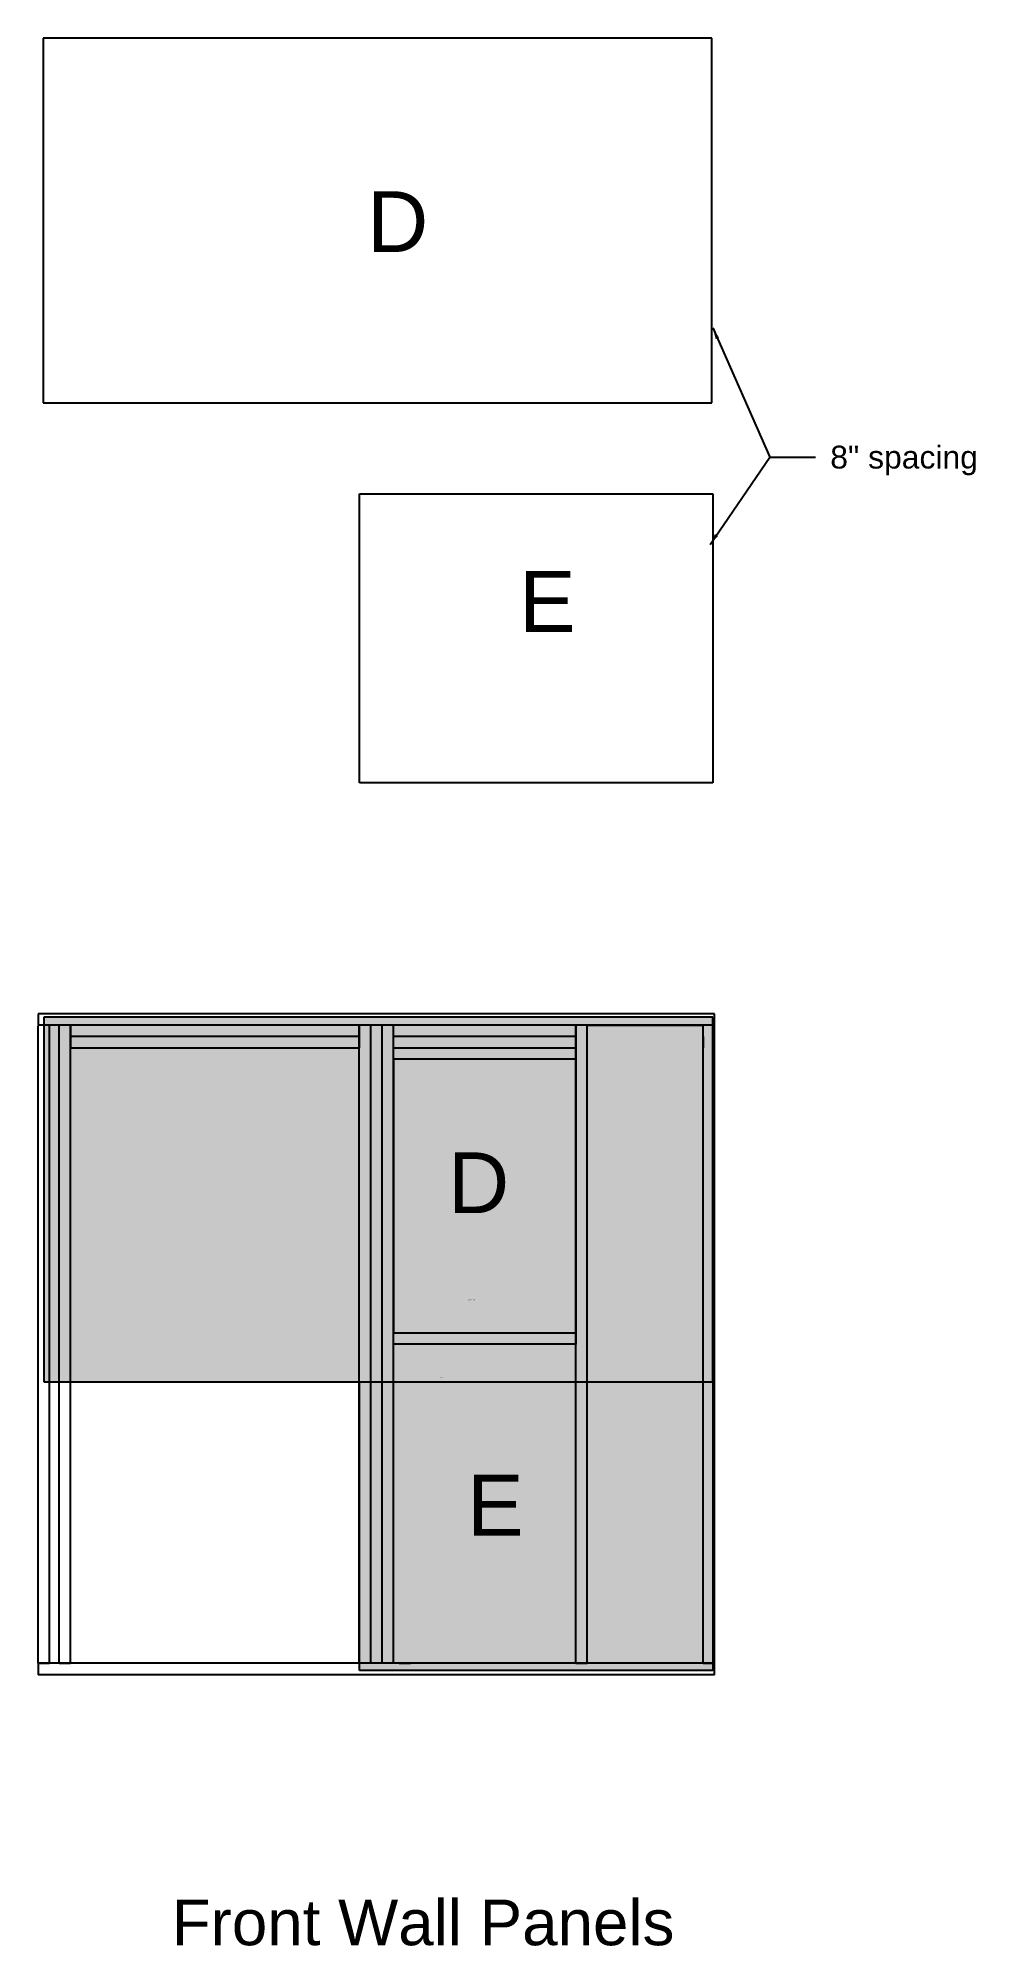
# Model space of a CAD drawing. Header units: inches. Extents: x 47 to 170, y -191 to 60.
import ezdxf

# ---------------------------------------------------------------- set-up
doc = ezdxf.new("R2010")
doc.units = ezdxf.units.IN
doc.layers.add('03_Front_Panels', color=7, linetype='Continuous', lineweight=25, true_color=0x000000)
doc.styles.get("Standard").update_dxf_attribs({"font": ''})
doc.styles.add('textstyle0', font='')
doc.styles.add('textstyle11', font='')
doc.styles.add('textstyle22', font='')
doc.styles.add('textstyle25', font='')
doc.styles.add('textstyle26', font='')
doc.styles.add('textstyle28', font='')
doc.styles.add('textstyle29', font='')
doc.styles.add('textstyle8', font='')
doc.styles.get('Standard').set_extended_font_data('txt')
doc.styles.get('textstyle0').set_extended_font_data('Liberation Sans')
doc.styles.get('textstyle11').set_extended_font_data('Liberation Sans')
doc.styles.get('textstyle22').set_extended_font_data('Liberation Sans')
doc.styles.get('textstyle25').set_extended_font_data('Liberation Sans')
doc.styles.get('textstyle26').set_extended_font_data('Liberation Sans')
doc.styles.get('textstyle28').set_extended_font_data('Liberation Sans')
doc.styles.get('textstyle29').set_extended_font_data('Liberation Sans')
doc.styles.get('textstyle8').set_extended_font_data('Liberation Sans')
doc.dimstyles.get("Standard").update_dxf_attribs({"dimtxt": 2.5, "dimasz": 1.5, "dimexe": 1.25, "dimexo": 0.625, "dimtad": 1, "dimtxsty": 'Standard', "dimcen": 2.5, "dimadec": 0, "dimazin": 0, "dimtfac": 1, "dimtmove": 0, "dimatfit": 3, "dimfxl": 1, "dimarcsym": 0})

msp = doc.modelspace()

# ---------------------------------------------------------------- hatches: boundary and pattern name
at = {"layer": '03_Front_Panels', "true_color": 0xa0a0a4}
for points in [[(135.5, -116.72), (135.5, -68.72), (47.5, -68.72), (47.5, -116.72)], [(89, -154.72), (89, -116.72), (135.5, -116.72), (135.5, -154.72)]]:
    msp.add_hatch(color=252, dxfattribs=at).paths.add_polyline_path(points)

# ---------------------------------------------------------------- linework, layer by layer
at = {"layer": '03_Front_Panels'}
for p, q in [((135.38, 60.15), (47.38, 60.15)), ((47.38, 60.15), (47.38, 12.15)), ((135.38, 12.15), (135.38, 60.15)), ((47.38, 12.15), (135.38, 12.15)), ((89, -37.85), (89, 0.15)), ((89, 0.15), (135.5, 0.15)), ((135.5, 0.15), (135.5, -37.85)), ((135.5, -37.85), (89, -37.85)), ((91.24, -68.26), (46.74, -68.26)), ((46.74, -68.26), (46.74, -69.76)), ((48.24, -69.76), (46.74, -69.76)), ((135.74, -69.76), (46.74, -69.76)), ((46.74, -153.76), (46.74, -69.86)), ((135.5, -68.72), (47.5, -68.72)), ((47.5, -68.72), (47.5, -116.72)), ((50.99, -69.76), (48.24, -69.76)), ((48.24, -82.77), (48.24, -69.76)), ((48.24, -153.76), (48.24, -69.86)), ((49.49, -153.76), (49.49, -69.76)), ((50.99, -69.76), (49.49, -69.76)), ((50.99, -153.76), (50.99, -69.76)), ((50.99, -69.76), (50.99, -71.26)), ((88.99, -69.76), (50.99, -69.76)), ((90.49, -69.76), (52.49, -69.76)), ((90.49, -69.76), (88.99, -69.76)), ((88.99, -153.76), (88.99, -69.76)), ((88.99, -69.76), (88.99, -71.26)), ((90.49, -153.76), (90.49, -69.76)), ((135.74, -68.26), (91.24, -68.26)), ((91.99, -153.76), (91.99, -69.76)), ((93.49, -69.76), (91.99, -69.76)), ((93.49, -153.76), (93.49, -69.76)), ((93.49, -71.26), (93.49, -69.76)), ((117.49, -69.76), (93.49, -69.76)), ((117.49, -153.76), (117.49, -69.76)), ((118.99, -69.76), (117.49, -69.76)), ((117.49, -69.76), (117.49, -71.26)), ((117.49, -153.76), (117.49, -70.26)), ((118.99, -69.76), (134.24, -69.76)), ((118.99, -153.76), (118.99, -69.76)), ((134.24, -153.76), (134.24, -69.76)), ((135.74, -69.76), (134.24, -69.76)), ((135.5, -116.72), (135.5, -68.72)), ((135.74, -69.76), (135.74, -68.26)), ((135.74, -153.76), (135.74, -69.76)), ((88.99, -71.26), (50.99, -71.26)), ((50.99, -71.26), (50.99, -72.76)), ((50.99, -72.76), (88.99, -72.76)), ((52.49, -72.76), (52.49, -72.76)), ((88.99, -71.26), (88.99, -72.76)), ((117.49, -71.26), (93.49, -71.26)), ((93.49, -72.76), (93.49, -71.26)), ((93.49, -74.26), (93.49, -72.76)), ((93.49, -72.76), (117.49, -72.76)), ((117.49, -71.26), (117.49, -72.76)), ((117.49, -72.76), (117.49, -74.26)), ((134.24, -71.26), (134.24, -72.76)), ((117.49, -74.26), (93.49, -74.26)), ((93.49, -74.26), (93.49, -110.26)), ((117.49, -74.26), (117.49, -110.26)), ((93.49, -111.76), (93.49, -110.26)), ((93.49, -110.26), (117.49, -110.26)), ((117.49, -110.26), (117.49, -111.76)), ((117.49, -110.26), (117.49, -110.26)), ((117.49, -111.76), (93.49, -111.76)), ((47.5, -116.72), (135.5, -116.72)), ((89, -154.72), (89, -116.72)), ((89, -116.72), (135.5, -116.72)), ((135.5, -116.72), (135.5, -154.72)), ((135.74, -153.76), (46.74, -153.76)), ((46.74, -153.76), (46.74, -153.76)), ((46.74, -153.76), (48.24, -153.76)), ((46.74, -153.76), (46.74, -155.26)), ((135.74, -155.26), (46.74, -155.26)), ((50.99, -153.76), (48.24, -153.76)), ((49.49, -153.76), (50.99, -153.76)), ((90.49, -153.76), (88.99, -153.76)), ((135.5, -154.72), (89, -154.72)), ((93.49, -153.76), (91.99, -153.76)), ((94.24, -153.76), (92.74, -153.76)), ((94.24, -153.76), (94.24, -153.76)), ((94.24, -153.76), (95.74, -153.76)), ((117.49, -153.76), (118.99, -153.76)), ((118.24, -153.76), (118.24, -153.76)), ((134.24, -153.76), (134.24, -153.76)), ((134.24, -153.76), (135.74, -153.76)), ((135.74, -155.26), (135.74, -153.76)), ((135.74, -155.26), (135.74, -155.26))]:
    msp.add_line(p, q, dxfattribs=at)

# ---------------------------------------------------------------- texts
for s, insert, char_height, attachment_point, style in [('\\H7.99999;D', (90, 40), 3, 1, 'textstyle28'), ('8" spacing', (150.95, 6.5), 3, 1, 'textstyle11'), ('\\H7.99999;E', (110, -10), 3, 1, 'textstyle25'), ('\\H7.99999;D', (100.65, -86.51), 3, 1, 'textstyle29'), ('\\H0.074;Interior Wall Panels', (104.17, -105.9), 0.1181, 3, 'textstyle0'), ('\\H0.025;Revised 2023-01-18', (99.95, -116.12), 0.1181, 3, 'textstyle22'), ('\\H7.99999;E', (103.17, -128.95), 3, 1, 'textstyle26'), ('\\H6;Front Wall Panels', (64.31, -184.87), 3, 1, 'textstyle8')]:
    msp.add_mtext(s, dxfattribs=dict(at, insert=insert, char_height=char_height, attachment_point=attachment_point, style=style))

# ---------------------------------------------------------------- leaders
for points in [[(135.5, 22), (143, 5), (149, 5)], [(135.13, -6.5), (143, 5)]]:
    msp.add_leader(points, dimstyle='Standard', override={"dimscale": 1}, dxfattribs=at)

doc.saveas('drawing.dxf')
